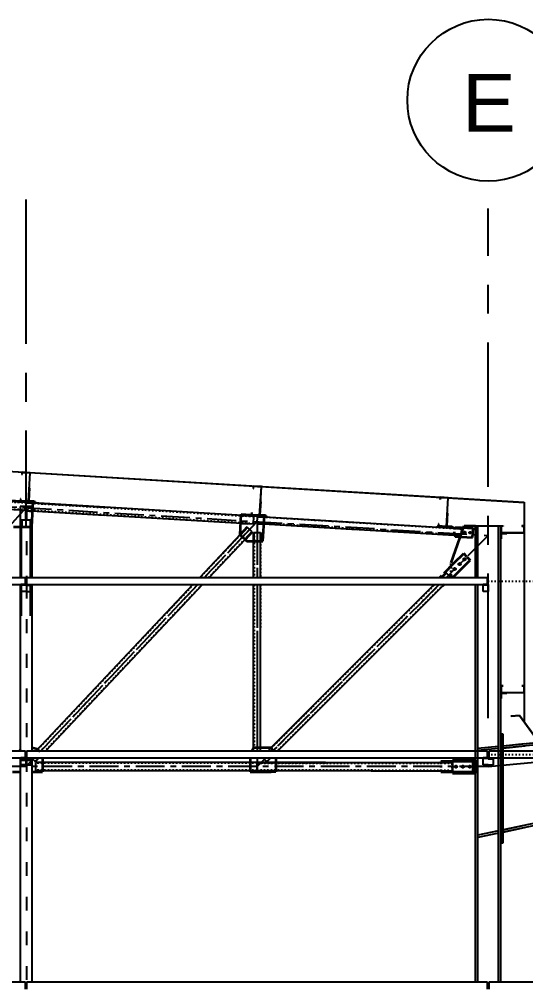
# Model space of a CAD drawing. Header units: inches. Extents: x -15 to 1885144, y -42615 to 866270.
# Drawn here: x 1695977 to 1700358, y 159173 to 167534 of the extents above; entities that cross this region are included whole.
import ezdxf

# ---------------------------------------------------------------- set-up
doc = ezdxf.new("R2010")
doc.units = ezdxf.units.IN
doc.header["$LTSCALE"] = 100
doc.header["$MEASUREMENT"] = 0
for name, pattern in [('CENTER', [2, 1.25, -0.25, 0.25, -0.25]), ('CENTERX2', [4, 2.5, -0.5, 0.5, -0.5]), ('dash line', [30, 12, -18]), ('PHANTOM2', [1.25, 0.625, -0.125, 0.125, -0.125, 0.125, -0.125])]:
    doc.linetypes.add(name, pattern=pattern)
for name, color, linetype in [('axis', 8, 'PHANTOM2'), ('corrugated sheet', 6, 'Continuous'), ('dimensions', 10, 'PHANTOM2'), ('layout', 7, 'Continuous'), ('purlins', 4, 'Continuous'), ('sections', 3, 'Continuous'), ('text', 3, 'Continuous')]:
    doc.layers.add(name, color=color, linetype=linetype)
doc.layers.add('gusset plate', color=1, linetype='Continuous', lineweight=35)
doc.layers.add('weld', color=2, linetype='Continuous', lineweight=35)
doc.styles.get("Standard").update_dxf_attribs({"font": 'arial.ttf'})
doc.dimstyles.new('Dim_1', dxfattribs={"dimtxt": 300, "dimasz": 500, "dimexe": 0.0625, "dimexo": 0.0625, "dimgap": 100, "dimtad": 0, "dimtih": 1, "dimtoh": 1, "dimdec": 0, "dimzin": 0, "dimdsep": 46, "dimtxsty": 'Standard', "dimblk": 'OBLIQUE', "dimcen": 0.09, "dimclrd": 256, "dimclre": 256, "dimclrt": 256, "dimadec": 0, "dimazin": 0, "dimtm": 1e-09, "dimtfac": 1, "dimtdec": 0, "dimtofl": 0, "dimtmove": 0, "dimatfit": 3, "dimfxl": 1, "dimtfillclr": 256, "dimtolj": 1, "dimtzin": 0, "dimlwe": -1, "dimarcsym": 0})

# ---------------------------------------------------------------- blocks, each defined once
blk = doc.blocks.new('_Oblique')
at = {"color": 0, "linetype": 'ByBlock', "lineweight": -2}
blk.add_line((-0.5, -0.5), (0.5, 0.5), dxfattribs=at)
blk = doc.blocks.new('*D1385')
at = {"layer": 'Defpoints', "color": 0, "ltscale": 0.01, "transparency": 16777216}
for p in [(1700029.4, 162673.5), (1703152.6, 162673.5), (1700029.4, 161173.5)]:
    blk.add_point(p, dxfattribs=at)
at = {"layer": 'dimensions', "linetype": 'dash line', "ltscale": 0.01, "transparency": 16777216}
for p, q in [((1700029.4, 162673.5), (1703152.7, 162673.5)), ((1700029.4, 161173.5), (1703152.7, 161173.5))]:
    blk.add_line(p, q, dxfattribs=at)
at = {"layer": 'dimensions', "lineweight": -2, "ltscale": 0.01, "transparency": 16777216}
for p, q in [((1703152.6, 162673.5), (1703152.6, 162176.6)), ((1703152.6, 161173.5), (1703152.6, 161670.3))]:
    blk.add_line(p, q, dxfattribs=at)
at = {"layer": 'dimensions', "lineweight": -2, "ltscale": 0.01, "transparency": 16777216, "xscale": 500, "yscale": 500, "zscale": 500}
for p, rotation in [((1703152.6, 162673.5), 90), ((1703152.6, 161173.5), 270)]:
    blk.add_blockref('_Oblique', p, dxfattribs=dict(at, rotation=rotation))
at = {"layer": 'dimensions', "ltscale": 0.01, "transparency": 16777216, "insert": (1703152.6, 161923.5), "char_height": 300, "attachment_point": 5}
blk.add_mtext('\\A1;1500', dxfattribs=at)

msp = doc.modelspace()

# ---------------------------------------------------------------- hatches: boundary and pattern name
at = {"layer": 'purlins', "ltscale": 10}
h = msp.add_hatch(color=256, dxfattribs=at)
h.dxf.hatch_style = 1
h.paths.add_polyline_path([(1696062.307, 163471.777), (1696067.298, 163471.478), (1696066.699, 163461.496), (1696061.708, 163461.795)])
h = msp.add_hatch(color=256, dxfattribs=at)
h.dxf.hatch_style = 1
h.paths.add_polyline_path([(1698062.904, 163351.761), (1698067.895, 163351.461), (1698067.296, 163341.479), (1698062.305, 163341.779)])
h = msp.add_hatch(color=256, dxfattribs=at)
h.dxf.hatch_style = 1
h.paths.add_polyline_path([(1699679.654, 163254.693), (1699684.645, 163254.394), (1699684.046, 163244.412), (1699679.055, 163244.711)])
h = msp.add_hatch(color=256, dxfattribs=at)
h.dxf.hatch_style = 1
h.paths.add_polyline_path([(1700176.878, 163090.342), (1700176.878, 163085.342), (1700166.878, 163085.342), (1700166.878, 163090.342)])
at = {"layer": 'purlins', "ltscale": 0.01}
h = msp.add_hatch(color=256, dxfattribs=at)
h.dxf.hatch_style = 1
h.paths.add_polyline_path([(1696004.371, 162637.461), (1696004.371, 162643.461), (1696014.371, 162643.461), (1696014.371, 162637.461)])
h = msp.add_hatch(color=256, dxfattribs=at)
h.dxf.hatch_style = 1
h.paths.add_polyline_path([(1696064.378, 162637.095), (1696064.378, 162643.095), (1696054.378, 162643.095), (1696054.378, 162637.095)])
h = msp.add_hatch(color=256, dxfattribs=at)
h.dxf.hatch_style = 1
h.paths.add_polyline_path([(1700004.371, 162637.461), (1700004.371, 162643.461), (1700014.371, 162643.461), (1700014.371, 162637.461)])
at = {"layer": 'purlins', "ltscale": 10}
h = msp.add_hatch(color=256, dxfattribs=at)
h.dxf.hatch_style = 1
h.paths.add_polyline_path([(1700176.878, 161708.176), (1700176.878, 161703.176), (1700166.878, 161703.176), (1700166.878, 161708.176)])
at = {"layer": 'purlins', "ltscale": 0.01}
h = msp.add_hatch(color=256, dxfattribs=at)
h.dxf.hatch_style = 1
h.paths.add_polyline_path([(1696004.371, 161137.461), (1696004.371, 161143.461), (1696014.371, 161143.461), (1696014.371, 161137.461)])
h = msp.add_hatch(color=256, dxfattribs=at)
h.dxf.hatch_style = 1
h.paths.add_polyline_path([(1696064.378, 161137.095), (1696064.378, 161143.095), (1696054.378, 161143.095), (1696054.378, 161137.095)])
h = msp.add_hatch(color=256, dxfattribs=at)
h.dxf.hatch_style = 1
h.paths.add_polyline_path([(1700004.371, 161137.461), (1700004.371, 161143.461), (1700014.371, 161143.461), (1700014.371, 161137.461)])
h = msp.add_hatch(color=256, dxfattribs=at)
h.dxf.hatch_style = 1
h.paths.add_polyline_path([(1700064.378, 161137.095), (1700064.378, 161143.095), (1700054.378, 161143.095), (1700054.378, 161137.095)])
at = {"layer": 'sections', "ltscale": 10}
h = msp.add_hatch(color=256, dxfattribs=at)
h.dxf.hatch_style = 1
h.paths.add_polyline_path([(1700144.378, 161279.562), (1700164.378, 161279.562), (1700164.378, 161299.562), (1700144.378, 161299.562)])
h.paths.add_polyline_path([(1700144.378, 161169.562), (1700144.378, 161149.562), (1700164.378, 161149.562), (1700164.378, 161169.562)])
h.paths.add_polyline_path([(1700164.378, 161069.562), (1700164.378, 161089.562), (1700144.378, 161089.562), (1700144.378, 161069.562)])
h = msp.add_hatch(color=256, dxfattribs=at)
h.dxf.hatch_style = 1
h.paths.add_polyline_path([(1700164.378, 160459.562), (1700144.378, 160459.562), (1700144.378, 160479.562), (1700164.378, 160479.562)])
h.paths.add_polyline_path([(1700164.378, 160589.562), (1700144.378, 160589.562), (1700144.378, 160609.562), (1700164.378, 160609.562)])
h.paths.add_polyline_path([(1700164.378, 160669.562), (1700144.378, 160669.562), (1700144.378, 160689.562), (1700164.378, 160689.562)])

# ---------------------------------------------------------------- linework, layer by layer
at = {"layer": 'axis', "linetype": 'CENTER', "ltscale": 10}
for p, q in [((1696034.378, 165975.986), (1696034.378, 163142.219)), ((1696034.378, 165975.986), (1696034.378, 163142.219)), ((1696034.378, 165975.986), (1696034.378, 163142.219)), ((1696034.378, 165975.986), (1696034.378, 163142.219)), ((1696034.378, 165975.986), (1696034.378, 163142.219)), ((1696034.378, 165975.986), (1696034.378, 163142.219)), ((1696034.378, 165975.986), (1696034.378, 163142.219)), ((1696034.378, 165975.986), (1696034.378, 163142.219)), ((1696034.378, 165975.986), (1696034.378, 163142.219)), ((1700034.378, 161488.231), (1700034.378, 165895.986)), ((1712534.378, 162266.301), (1700034.378, 161066.301))]:
    msp.add_line(p, q, dxfattribs=at)
at = {"layer": 'axis', "linetype": 'CENTERX2'}
for p, q in [((1680034.378, 164268.176), (1700034.378, 163068.176)), ((1696034.378, 163308.176), (1695494.128, 162703.095)), ((1696034.378, 163308.176), (1696034.378, 163142.219)), ((1696034.378, 163308.176), (1696034.378, 163142.219)), ((1698034.378, 163188.176), (1697576.755, 162703.095)), ((1698034.378, 163188.176), (1698034.378, 162703.095)), ((1700034.378, 163068.176), (1699669.298, 162703.095)), ((1697520.152, 162643.095), (1696156.2, 161197.307)), ((1698034.378, 162643.095), (1698034.378, 161203.095)), ((1699609.298, 162643.095), (1698169.298, 161203.095)), ((1696034.378, 161143.095), (1696034.378, 161068.176)), ((1696034.378, 161143.095), (1696034.378, 161068.176)), ((1696105.057, 161143.095), (1696034.378, 161068.176)), ((1698109.298, 161143.095), (1698034.378, 161068.176)), ((1698034.378, 161143.095), (1698034.378, 161068.176)), ((1700034.378, 161068.176), (1664039.378, 161068.176))]:
    msp.add_line(p, q, dxfattribs=at)
at = {"layer": 'axis', "linetype": 'CENTER'}
for p, q in [((1698034.378, 163188.176), (1697576.755, 162703.095)), ((1698034.378, 163188.176), (1698034.378, 162703.095)), ((1697520.152, 162643.095), (1696156.2, 161197.307)), ((1698034.378, 162643.095), (1698034.378, 161203.095)), ((1699582.578, 162616.375), (1698174.838, 161208.635)), ((1699582.578, 162616.375), (1698174.838, 161208.635)), ((1699582.578, 162616.375), (1698174.838, 161208.635)), ((1698034.378, 161921.058), (1698034.378, 161203.095)), ((1698900.572, 161934.369), (1698169.298, 161203.095)), ((1696034.378, 161143.095), (1696034.378, 161068.176)), ((1696034.378, 161143.095), (1696034.378, 161068.176)), ((1696105.057, 161143.095), (1696034.378, 161068.176)), ((1698109.298, 161143.095), (1698034.378, 161068.176)), ((1698034.378, 161143.095), (1698034.378, 161068.176)), ((1698034.378, 161143.095), (1698034.378, 161068.176))]:
    msp.add_line(p, q, dxfattribs=at)
at = {"layer": 'corrugated sheet'}
for p, q in [((1680034.378, 164573.679), (1700344.878, 163355.049)), ((1680034.411, 164574.228), (1700344.911, 163355.598))]:
    msp.add_line(p, q, dxfattribs=at)
at = {"layer": 'corrugated sheet', "ltscale": 10}
for p, q in [((1700344.378, 163355.079), (1700344.378, 161459.3)), ((1700344.878, 163355.049), (1700344.878, 161459.3))]:
    msp.add_line(p, q, dxfattribs=at)
at = {"layer": 'gusset plate'}
for p, q in [((1695892.846, 163371.766), (1696097.875, 163359.465)), ((1697896.992, 163251.518), (1698097.875, 163239.465)), ((1699742.341, 163130.716), (1699752.772, 163140.108)), ((1699739.177, 163070.787), (1699747.968, 163060.253))]:
    msp.add_line(p, q, dxfattribs=at)
at = {"layer": 'gusset plate', "linetype": 'dash line'}
for p, q in [((1696084.854, 163142.451), (1696097.875, 163359.465)), ((1697886.404, 163075.04), (1697896.992, 163251.518)), ((1698084.711, 163020.069), (1698097.875, 163239.465)), ((1699752.772, 163140.108), (1699903.939, 163131.038)), ((1699899.147, 163051.182), (1699903.939, 163131.038)), ((1699924.378, 163150.342), (1699924.378, 162703.095)), ((1699747.968, 163060.253), (1699899.147, 163051.182)), ((1699630.053, 162720.419), (1699612.73, 162703.095)), ((1695984.378, 161215.625), (1695977.144, 161203.095)), ((1696132.342, 161219.814), (1696084.378, 161230.68)), ((1696156.2, 161197.307), (1696132.342, 161219.814)), ((1698004.378, 161229.848), (1697988.932, 161203.095)), ((1698153.624, 161229.848), (1698004.378, 161229.848)), ((1698180.377, 161203.095), (1698153.624, 161229.848)), ((1696178.022, 161143.095), (1696178.022, 161023.176)), ((1698196.051, 161143.095), (1698196.051, 161023.274)), ((1699724.378, 161113.019), (1699624.378, 161113.019)), ((1699624.378, 161113.019), (1699624.378, 161103.019)), ((1699924.378, 161123.332), (1699724.378, 161123.332)), ((1699724.378, 161123.332), (1699724.378, 161113.019)), ((1699904.378, 161113.019), (1699724.378, 161113.019)), ((1699904.378, 161023.019), (1699904.378, 161113.019)), ((1699924.378, 161123.332), (1699924.378, 161013.019)), ((1699624.378, 161033.019), (1699624.378, 161023.019)), ((1698196.051, 161023.274), (1698156.396, 161023.274)), ((1699624.378, 161023.019), (1699724.378, 161023.019)), ((1699724.378, 161023.019), (1699723.878, 161013.019)), ((1699723.878, 161013.019), (1699924.378, 161013.019)), ((1699724.378, 161023.019), (1699904.378, 161023.019))]:
    msp.add_line(p, q, dxfattribs=at)
at = {"layer": 'gusset plate', "ltscale": 10}
for p, q in [((1695926.213, 163141.987), (1695994.378, 163141.987)), ((1695994.378, 163141.987), (1696074.378, 163142.451)), ((1696074.378, 163142.451), (1696084.854, 163142.451)), ((1699712.584, 162832.95), (1699825.71, 163150.342)), ((1699825.71, 163150.342), (1699924.378, 163150.342)), ((1697886.404, 163075.04), (1697944.673, 163020.069)), ((1697944.673, 163020.069), (1698069.378, 163020.069)), ((1698069.378, 163020.069), (1698084.711, 163020.069))]:
    msp.add_line(p, q, dxfattribs=at)
at = {"layer": 'gusset plate', "linetype": 'dash line', "ltscale": 0.01}
for p, q in [((1699742.341, 163130.716), (1699739.177, 163070.798)), ((1699712.584, 162722.95), (1699712.584, 162832.95)), ((1699724.378, 161023.019), (1699724.378, 161113.019)), ((1699624.378, 161103.019), (1699624.378, 161033.019))]:
    msp.add_line(p, q, dxfattribs=at)
at = {"layer": 'gusset plate', "linetype": 'CENTER'}
for p, q in [((1699737.048, 162827.414), (1699821.901, 162912.266)), ((1699850.185, 162883.982), (1699821.901, 162912.266)), ((1699850.185, 162883.982), (1699878.469, 162855.698)), ((1699737.048, 162827.414), (1699624.447, 162714.812)), ((1699793.616, 162770.845), (1699878.469, 162855.698)), ((1699793.616, 162770.845), (1699725.867, 162703.095))]:
    msp.add_line(p, q, dxfattribs=at)
at = {"layer": 'gusset plate', "ltscale": 0.01}
msp.add_line((1699712.584, 162722.95), (1699712.584, 162703.095), dxfattribs=at)
at = {"layer": 'gusset plate', "linetype": 'ByBlock'}
for p, q in [((1697974.378, 161143.095), (1697974.378, 161023.176)), ((1695916.569, 161023.176), (1695984.378, 161023.176)), ((1696084.378, 161023.176), (1696178.022, 161023.176)), ((1697974.378, 161023.176), (1698156.396, 161023.274))]:
    msp.add_line(p, q, dxfattribs=at)
at = {"layer": 'layout', "ltscale": 0.01}
for p, q in [((1695984.378, 163318.158), (1695984.378, 162703.095)), ((1696084.977, 163318.158), (1695984.378, 163318.158)), ((1696084.378, 163318.158), (1696084.378, 162703.095)), ((1695984.378, 162643.095), (1695984.378, 161203.095)), ((1696084.378, 162643.095), (1696084.378, 161203.095)), ((1695984.378, 161143.095), (1695984.378, 159203.095)), ((1695984.378, 161123.176), (1696084.378, 161123.176)), ((1696084.378, 161143.095), (1696084.378, 159203.095))]:
    msp.add_line(p, q, dxfattribs=at)
at = {"layer": 'layout', "linetype": 'dash line', "ltscale": 0.1}
for p, q in [((1696029.378, 163318.158), (1696029.378, 163142.19)), ((1696039.378, 163318.158), (1696039.378, 162703.095)), ((1696039.378, 162643.095), (1696039.378, 161203.095)), ((1696039.378, 161143.095), (1696039.378, 159203.095))]:
    msp.add_line(p, q, dxfattribs=at)
at = {"layer": 'layout', "ltscale": 10}
for p, q in [((1699924.378, 163150.342), (1700144.378, 163150.342)), ((1699944.378, 162703.095), (1699944.378, 163150.342)), ((1700124.378, 159203.095), (1700124.378, 163150.342)), ((1700144.378, 159203.095), (1700144.378, 163150.342)), ((1699924.378, 162703.095), (1699924.378, 163066.301)), ((1699924.378, 159203.095), (1699924.378, 162643.095)), ((1699944.378, 159203.095), (1699944.378, 162643.095)), ((1700164.378, 161249.562), (1703984.378, 161616.282)), ((1703006.315, 161502.296), (1700164.378, 161229.47)), ((1700232.891, 161507.289), (1700304.561, 161514.169)), ((1699944.378, 161228.442), (1700124.378, 161245.722)), ((1700124.378, 161225.63), (1699944.378, 161208.35)), ((1703042.628, 161124.035), (1700164.378, 160522.574)), ((1703044.539, 161104.127), (1700164.378, 160502.266)), ((1700124.378, 160514.215), (1699944.378, 160476.601)), ((1700124.378, 160493.907), (1699944.378, 160456.293))]:
    msp.add_line(p, q, dxfattribs=at)
at = {"layer": 'layout', "linetype": 'CENTER'}
for centre, radius in [((1699829.759, 163095.369), 8), ((1699877.583, 163092.494), 8), ((1699828.972, 162862.769), 10), ((1699744.119, 162777.916), 10), ((1699786.545, 162820.343), 10)]:
    msp.add_circle(centre, radius, dxfattribs=at)
at = {"layer": 'layout', "linetype": 'dash line'}
for centre in [(1699754.378, 161068.176), (1699814.378, 161068.176), (1699874.378, 161068.176)]:
    msp.add_circle(centre, 10, dxfattribs=at)
at = {"layer": 'purlins', "ltscale": 10}
for p, q in [((1696000.818, 163615.719), (1695999.62, 163595.754)), ((1695999.62, 163595.754), (1696001.616, 163595.635)), ((1696070.692, 163611.526), (1696000.818, 163615.719)), ((1696001.616, 163595.635), (1696002.695, 163613.602)), ((1696002.695, 163613.602), (1696068.576, 163609.649)), ((1696068.576, 163609.649), (1696053.843, 163364.091)), ((1696055.719, 163361.975), (1696070.692, 163611.526)), ((1696061.01, 163366.666), (1696067.897, 163481.46)), ((1696066.699, 163461.496), (1696061.708, 163461.795)), ((1696067.298, 163471.478), (1696062.307, 163471.777)), ((1698001.414, 163495.702), (1698000.216, 163475.738)), ((1698000.216, 163475.738), (1698002.213, 163475.618)), ((1698071.289, 163491.509), (1698001.414, 163495.702)), ((1698002.213, 163475.618), (1698003.291, 163493.586)), ((1698003.291, 163493.586), (1698069.172, 163489.633)), ((1698069.172, 163489.633), (1698054.439, 163244.074)), ((1698056.316, 163241.958), (1698071.289, 163491.509)), ((1695987.043, 163386.131), (1695985.845, 163366.167)), ((1695989.039, 163386.012), (1695987.043, 163386.131)), ((1695987.961, 163368.044), (1695989.039, 163386.012)), ((1696053.843, 163364.091), (1695987.961, 163368.044)), ((1699618.165, 163398.634), (1699616.967, 163378.67)), ((1699616.967, 163378.67), (1699618.963, 163378.55)), ((1699688.039, 163394.442), (1699618.165, 163398.634)), ((1699618.963, 163378.55), (1699620.041, 163396.518)), ((1699620.041, 163396.518), (1699685.923, 163392.565)), ((1699685.923, 163392.565), (1699671.189, 163147.007)), ((1699673.066, 163144.891), (1699688.039, 163394.442)), ((1696037.671, 163363.058), (1696055.719, 163361.975)), ((1696055.719, 163361.975), (1696105.629, 163358.98)), ((1696105.929, 163363.971), (1696061.01, 163366.666)), ((1696105.629, 163358.98), (1696105.929, 163363.971)), ((1698061.606, 163246.65), (1698068.494, 163361.443)), ((1698067.296, 163341.479), (1698062.305, 163341.779)), ((1698067.895, 163351.461), (1698062.904, 163351.761)), ((1697987.639, 163266.115), (1697986.441, 163246.151)), ((1697989.635, 163265.995), (1697987.639, 163266.115)), ((1697988.557, 163248.027), (1697989.635, 163265.995)), ((1698054.439, 163244.074), (1697988.557, 163248.027)), ((1698038.267, 163243.041), (1698056.316, 163241.958)), ((1698056.316, 163241.958), (1698106.226, 163238.964)), ((1698106.525, 163243.955), (1698061.606, 163246.65)), ((1698106.226, 163238.964), (1698106.525, 163243.955)), ((1699678.357, 163149.582), (1699685.244, 163264.376)), ((1699684.046, 163244.412), (1699679.055, 163244.711)), ((1699684.645, 163254.394), (1699679.654, 163254.693)), ((1699604.39, 163169.047), (1699603.192, 163149.083)), ((1699606.386, 163168.927), (1699604.39, 163169.047)), ((1699605.308, 163150.96), (1699606.386, 163168.927)), ((1699671.189, 163147.007), (1699605.308, 163150.96)), ((1699655.018, 163145.974), (1699673.066, 163144.891)), ((1699673.066, 163144.891), (1699722.976, 163141.896)), ((1699723.276, 163146.887), (1699678.357, 163149.582)), ((1699722.976, 163141.896), (1699723.276, 163146.887)), ((1700144.378, 163090.342), (1700144.378, 163150.342)), ((1700144.378, 163150.342), (1700164.378, 163150.342)), ((1700164.378, 163148.342), (1700146.378, 163148.342)), ((1700146.378, 163148.342), (1700146.378, 163092.342)), ((1700164.378, 163150.342), (1700164.378, 163148.342)), ((1700344.378, 163150.342), (1700324.378, 163150.342)), ((1700324.378, 163150.342), (1700324.378, 163148.342)), ((1700324.378, 163148.342), (1700342.378, 163148.342)), ((1700342.378, 163148.342), (1700342.378, 163092.342)), ((1700344.378, 163090.342), (1700344.378, 163150.342)), ((1700344.378, 163090.342), (1700144.378, 163090.342)), ((1700144.378, 163090.342), (1700144.378, 163040.342)), ((1700194.378, 163090.342), (1700144.378, 163090.342)), ((1700144.378, 163040.342), (1700149.378, 163040.342)), ((1700146.378, 163092.342), (1700342.378, 163092.342)), ((1700149.378, 163040.342), (1700149.378, 163085.342)), ((1700149.378, 163085.342), (1700194.378, 163085.342)), ((1700166.878, 163085.342), (1700166.878, 163090.342)), ((1700176.878, 163085.342), (1700176.878, 163090.342)), ((1700194.378, 163085.342), (1700194.378, 163090.342)), ((1700144.378, 161708.176), (1700144.378, 161768.176)), ((1700144.378, 161768.176), (1700164.378, 161768.176)), ((1700344.378, 161708.176), (1700144.378, 161708.176)), ((1700144.378, 161708.176), (1700144.378, 161658.176)), ((1700194.378, 161708.176), (1700144.378, 161708.176)), ((1700164.378, 161766.176), (1700146.378, 161766.176)), ((1700146.378, 161766.176), (1700146.378, 161710.176)), ((1700146.378, 161710.176), (1700342.378, 161710.176)), ((1700149.378, 161658.176), (1700149.378, 161703.176)), ((1700149.378, 161703.176), (1700194.378, 161703.176)), ((1700164.378, 161768.176), (1700164.378, 161766.176)), ((1700166.878, 161703.176), (1700166.878, 161708.176)), ((1700176.878, 161703.176), (1700176.878, 161708.176)), ((1700194.378, 161703.176), (1700194.378, 161708.176)), ((1700344.378, 161768.176), (1700324.378, 161768.176)), ((1700324.378, 161768.176), (1700324.378, 161766.176)), ((1700324.378, 161766.176), (1700342.378, 161766.176)), ((1700342.378, 161766.176), (1700342.378, 161710.176)), ((1700344.378, 161708.176), (1700344.378, 161768.176)), ((1700144.378, 161658.176), (1700149.378, 161658.176)), ((1700232.891, 161507.289), (1700304.561, 161514.169)), ((1700233.082, 161505.298), (1700232.891, 161507.289)), ((1700233.082, 161505.298), (1700303.933, 161512.1)), ((1700303.933, 161512.1), (1700472.952, 161279.185)), ((1700304.561, 161514.169), (1700473.58, 161281.255))]:
    msp.add_line(p, q, dxfattribs=at)
at = {"layer": 'purlins', "ltscale": 0.01}
for p, q in [((1696067.897, 163481.46), (1696062.906, 163481.759)), ((1696115.013, 163348.399), (1695975.264, 163356.784)), ((1695975.863, 163366.766), (1695985.845, 163366.167)), ((1696037.671, 163363.058), (1695985.845, 163366.167)), ((1696115.611, 163358.381), (1696105.629, 163358.98)), ((1696115.611, 163358.381), (1696115.013, 163348.399)), ((1698068.494, 163361.443), (1698063.503, 163361.743)), ((1697976.459, 163246.75), (1697975.86, 163236.768)), ((1698115.609, 163228.383), (1697975.86, 163236.768)), ((1697976.459, 163246.75), (1697986.441, 163246.151)), ((1698038.267, 163243.041), (1697986.441, 163246.151)), ((1698116.208, 163238.365), (1698106.226, 163238.964)), ((1698116.208, 163238.365), (1698115.609, 163228.383)), ((1699685.244, 163264.376), (1699680.253, 163264.675)), ((1699593.21, 163149.682), (1699592.611, 163139.7)), ((1699732.359, 163131.315), (1699592.611, 163139.7)), ((1699593.21, 163149.682), (1699603.192, 163149.083)), ((1699655.018, 163145.974), (1699603.192, 163149.083)), ((1699732.958, 163141.297), (1699722.976, 163141.896)), ((1699732.958, 163141.297), (1699732.359, 163131.315)), ((1696029.371, 162703.095), (1692039.378, 162703.095)), ((1696029.371, 162643.461), (1696029.371, 162703.461)), ((1700029.371, 162703.095), (1696039.378, 162703.095)), ((1696039.378, 162703.095), (1696039.378, 162643.095)), ((1700029.371, 162643.461), (1700029.371, 162703.461)), ((1692034.378, 162643.095), (1696034.378, 162643.095)), ((1695989.371, 162637.461), (1695989.371, 162643.461)), ((1696029.371, 162643.461), (1695989.371, 162643.461)), ((1696034.378, 162637.461), (1695989.371, 162637.461)), ((1695989.371, 162583.461), (1695989.371, 162637.461)), ((1696004.371, 162643.461), (1696004.371, 162637.461)), ((1696014.371, 162643.461), (1696014.371, 162637.461)), ((1696034.378, 162643.095), (1700034.378, 162643.095)), ((1696034.378, 162637.095), (1696079.378, 162637.095)), ((1696039.378, 162643.095), (1696079.378, 162643.095)), ((1696054.378, 162643.095), (1696054.378, 162637.095)), ((1696064.378, 162643.095), (1696064.378, 162637.095)), ((1696079.378, 162637.095), (1696079.378, 162643.095)), ((1696079.378, 162583.095), (1696079.378, 162637.095)), ((1699989.371, 162637.461), (1699989.371, 162643.461)), ((1700029.371, 162643.461), (1699989.371, 162643.461)), ((1700034.378, 162637.461), (1699989.371, 162637.461)), ((1699989.371, 162583.461), (1699989.371, 162637.461)), ((1700004.371, 162643.461), (1700004.371, 162637.461)), ((1700014.371, 162643.461), (1700014.371, 162637.461)), ((1700034.378, 162643.095), (1700034.371, 162583.461)), ((1696034.371, 162583.461), (1695989.371, 162583.461)), ((1696034.378, 162583.095), (1696079.378, 162583.095)), ((1700034.371, 162583.461), (1699989.371, 162583.461)), ((1696029.371, 161203.095), (1692039.378, 161203.095)), ((1696029.371, 161143.461), (1696029.371, 161203.461)), ((1700029.371, 161203.095), (1696039.378, 161203.095)), ((1696039.378, 161203.095), (1696039.378, 161143.095)), ((1700029.371, 161143.461), (1700029.371, 161203.461)), ((1704029.371, 161203.095), (1700039.378, 161203.095)), ((1700039.378, 161203.095), (1700039.378, 161143.095)), ((1692034.378, 161143.095), (1696034.378, 161143.095)), ((1695989.371, 161137.461), (1695989.371, 161143.461)), ((1696029.371, 161143.461), (1695989.371, 161143.461)), ((1696034.378, 161137.461), (1695989.371, 161137.461)), ((1695989.371, 161083.461), (1695989.371, 161137.461)), ((1696004.371, 161143.461), (1696004.371, 161137.461)), ((1696014.371, 161143.461), (1696014.371, 161137.461)), ((1696034.378, 161143.095), (1700034.378, 161143.095)), ((1696034.378, 161137.095), (1696079.378, 161137.095)), ((1696039.378, 161143.095), (1696079.378, 161143.095)), ((1696054.378, 161143.095), (1696054.378, 161137.095)), ((1696064.378, 161143.095), (1696064.378, 161137.095)), ((1696079.378, 161137.095), (1696079.378, 161143.095)), ((1696079.378, 161083.095), (1696079.378, 161137.095)), ((1699989.371, 161137.461), (1699989.371, 161143.461)), ((1700029.371, 161143.461), (1699989.371, 161143.461)), ((1700034.378, 161137.461), (1699989.371, 161137.461)), ((1699989.371, 161083.461), (1699989.371, 161137.461)), ((1700004.371, 161143.461), (1700004.371, 161137.461)), ((1700014.371, 161143.461), (1700014.371, 161137.461)), ((1700034.378, 161143.095), (1704034.378, 161143.095)), ((1700034.378, 161137.095), (1700079.378, 161137.095)), ((1700039.378, 161143.095), (1700079.378, 161143.095)), ((1700054.378, 161143.095), (1700054.378, 161137.095)), ((1700064.378, 161143.095), (1700064.378, 161137.095)), ((1700079.378, 161137.095), (1700079.378, 161143.095)), ((1700079.378, 161083.095), (1700079.378, 161137.095)), ((1696034.371, 161083.461), (1695989.371, 161083.461)), ((1696034.378, 161083.095), (1696079.378, 161083.095)), ((1700034.371, 161083.461), (1699989.371, 161083.461)), ((1700034.378, 161083.095), (1700079.378, 161083.095)), ((1696029.371, 159203.095), (1692039.378, 159203.095)), ((1696029.371, 159143.461), (1696029.371, 159203.461)), ((1700029.371, 159203.095), (1696039.378, 159203.095)), ((1696039.378, 159203.095), (1696039.378, 159143.095)), ((1700029.371, 159143.461), (1700029.371, 159203.461)), ((1704029.371, 159203.095), (1700039.378, 159203.095)), ((1700039.378, 159203.095), (1700039.378, 159143.095))]:
    msp.add_line(p, q, dxfattribs=at)
at = {"layer": 'sections', "linetype": 'dash line', "ltscale": 0.01}
for p, q in [((1696037.036, 163348.089), (1694036.774, 163468.109)), ((1696033.18, 163288.212), (1694034.378, 163408.145)), ((1698002.299, 163170.002), (1696034.378, 163288.082)), ((1698005.893, 163229.894), (1696036.77, 163348.046)), ((1699801.964, 163123.139), (1698036.829, 163229.024)), ((1697951.073, 163137.761), (1697541.011, 162703.095)), ((1699798.85, 163071.233), (1698034.378, 163177.078)), ((1697988.891, 163102.083), (1697612.487, 162703.095)), ((1698008.378, 163095.069), (1698008.378, 162703.095)), ((1698064.378, 163084.136), (1698064.378, 162703.095)), ((1698060.378, 163020.069), (1698060.378, 162703.095)), ((1699672.986, 162743.553), (1699632.529, 162703.095)), ((1699709.749, 162706.789), (1699706.055, 162703.095)), ((1697484.408, 162643.095), (1696125.917, 161203.095)), ((1697555.883, 162643.095), (1696197.393, 161203.095)), ((1698008.378, 162643.095), (1698008.378, 161203.095)), ((1698060.378, 162643.095), (1698060.378, 161203.095)), ((1698064.378, 162643.095), (1698064.378, 162253.488)), ((1699564.434, 162635.001), (1698132.529, 161203.095)), ((1699572.529, 162643.095), (1699568.73, 162639.297)), ((1699646.055, 162643.095), (1699607.159, 162604.199)), ((1699600.715, 162597.756), (1698206.055, 161203.095)), ((1696140.789, 161143.095), (1696113.346, 161114.006)), ((1698146.055, 161143.095), (1698116.99, 161114.031)), ((1698034.378, 161098.176), (1696115.986, 161098.176)), ((1698034.378, 161038.176), (1696115.986, 161038.176)), ((1698626.411, 161098.176), (1698034.378, 161098.176)), ((1699034.378, 161038.176), (1698034.378, 161038.176)), ((1698064.378, 161098.176), (1699724.378, 161098.176)), ((1698102.176, 161103.176), (1698102.175, 161103.175)), ((1699022.346, 161038.176), (1699724.378, 161038.176))]:
    msp.add_line(p, q, dxfattribs=at)
at = {"layer": 'sections'}
for p, q in [((1696037.373, 163353.078), (1694091.982, 163469.801)), ((1696032.881, 163283.221), (1694087.49, 163399.945)), ((1696037.373, 163353.078), (1696713.969, 163312.482)), ((1698006.192, 163234.885), (1696097.272, 163349.42)), ((1695994.378, 163202.451), (1696074.378, 163202.451)), ((1696032.881, 163283.221), (1696710.206, 163242.581)), ((1698002, 163165.011), (1696093.079, 163279.546)), ((1698097.272, 163229.42), (1698900.572, 163181.222)), ((1698097.272, 163229.42), (1699742.341, 163130.716)), ((1695994.378, 162703.095), (1695994.378, 163184.331)), ((1696074.378, 162703.095), (1696074.378, 163184.331)), ((1697935.147, 163126.708), (1697535.512, 162703.095)), ((1697991.807, 163099.332), (1697948.163, 163140.506)), ((1698093.678, 163169.528), (1698900.572, 163121.114)), ((1698093.678, 163169.528), (1699739.177, 163070.798)), ((1697886.404, 163075.04), (1697535.512, 162703.095)), ((1697978.791, 163085.535), (1697617.999, 162703.095)), ((1697930.047, 163033.867), (1697617.999, 162703.095)), ((1698004.378, 163095.069), (1698064.378, 163095.069)), ((1698004.378, 162703.095), (1698004.378, 163095.069)), ((1699788.179, 163052.978), (1699788.19, 163052.977)), ((1698064.378, 162703.095), (1698064.378, 163020.069)), ((1695994.378, 162371.803), (1695994.378, 162643.461)), ((1696074.378, 162371.803), (1696074.378, 162643.095)), ((1697478.909, 162643.095), (1696120.418, 161203.095)), ((1697561.395, 162643.095), (1696202.904, 161203.095)), ((1697478.909, 162643.095), (1697252.041, 162402.616)), ((1697561.395, 162643.095), (1697295.685, 162361.443)), ((1698004.378, 161203.095), (1698004.378, 162643.095)), ((1698064.378, 161203.095), (1698064.378, 162643.095)), ((1699566.872, 162643.095), (1698153.624, 161229.848)), ((1699544.376, 162620.6), (1698153.624, 161229.848)), ((1699653.337, 162644.708), (1698211.724, 161203.095)), ((1699653.337, 162644.708), (1699625.122, 162616.493)), ((1698900.572, 161976.795), (1698126.872, 161203.095)), ((1698900.572, 161891.943), (1698211.724, 161203.095)), ((1696146.3, 161143.095), (1696116.262, 161111.255)), ((1698151.724, 161143.095), (1698119.825, 161111.196)), ((1698034.378, 161103.176), (1696115.986, 161103.176)), ((1697974.378, 161033.176), (1696115.986, 161033.176)), ((1699034.378, 161033.176), (1697974.378, 161033.176)), ((1698626.411, 161103.176), (1698034.378, 161103.176)), ((1698069.378, 161103.176), (1699624.378, 161103.176)), ((1698107.846, 161103.176), (1698105.01, 161100.34)), ((1699022.346, 161033.176), (1699624.378, 161033.176)), ((1699547.623, 161103.019), (1699724.378, 161103.019)), ((1699547.623, 161033.019), (1699724.378, 161033.019))]:
    msp.add_line(p, q, dxfattribs=at)
at = {"layer": 'sections', "linetype": 'dash line'}
for p, q in [((1696032.881, 163283.221), (1696037.073, 163353.096)), ((1698002, 163165.011), (1698006.196, 163234.948)), ((1698033.476, 163173.14), (1698037.07, 163233.033)), ((1699802.234, 163127.123), (1699798.64, 163067.23)), ((1696116.262, 161111.255), (1696082.511, 161143.095)), ((1696115.986, 161103.176), (1696115.986, 161033.176))]:
    msp.add_line(p, q, dxfattribs=at)
at = {"layer": 'sections', "linetype": 'CENTER'}
msp.add_line((1699670.157, 162746.381), (1699712.584, 162703.955), dxfattribs=at)
at = {"layer": 'sections', "ltscale": 10}
for p, q in [((1700144.378, 161349.562), (1700144.378, 160409.562)), ((1700164.378, 161349.562), (1700144.378, 161349.562)), ((1700164.378, 161299.562), (1700144.378, 161299.562)), ((1700164.378, 161279.562), (1700144.378, 161279.562)), ((1700164.378, 160409.562), (1700164.378, 161349.562)), ((1700164.378, 161249.562), (1700352.073, 161267.581)), ((1700164.378, 161229.562), (1700352.114, 161247.149)), ((1700144.378, 161169.562), (1700164.378, 161169.562)), ((1700144.378, 161149.562), (1700164.378, 161149.562)), ((1699724.378, 161103.019), (1699724.378, 161033.019)), ((1700144.378, 161089.562), (1700164.378, 161089.562)), ((1700144.378, 161069.562), (1700164.378, 161069.562)), ((1700144.378, 160689.562), (1700164.378, 160689.562)), ((1700144.378, 160669.562), (1700164.378, 160669.562)), ((1700144.378, 160609.562), (1700164.378, 160609.562)), ((1700144.378, 160589.562), (1700164.378, 160589.562)), ((1700164.378, 160522.574), (1700348.949, 160561.143)), ((1700164.378, 160502.266), (1700348.949, 160540.835)), ((1700164.378, 160479.562), (1700144.378, 160479.562)), ((1700164.378, 160459.562), (1700144.378, 160459.562)), ((1700144.378, 160409.562), (1700164.378, 160409.562))]:
    msp.add_line(p, q, dxfattribs=at)
at = {"layer": 'sections', "linetype": 'ByBlock'}
for p, q in [((1698119.825, 161111.196), (1698087.926, 161143.095)), ((1698034.378, 161103.176), (1698034.378, 161038.176)), ((1698034.378, 161038.176), (1698034.378, 161098.176))]:
    msp.add_line(p, q, dxfattribs=at)
at = {"layer": 'text', "ltscale": 10}
msp.add_circle((1700034.346, 166833.947), 700, dxfattribs=at)
at = {"layer": 'weld', "linetype": 'dash line'}
for p, q in [((1696037.383, 163353.077), (1696097.279, 163349.546)), ((1696033.191, 163283.202), (1696093.083, 163279.609)), ((1697956.286, 163237.943), (1697896.39, 163241.473)), ((1698037.38, 163233.014), (1698097.276, 163229.483)), ((1697948.163, 163140.506), (1697886.404, 163075.04)), ((1697952.093, 163168.068), (1697892.197, 163171.599)), ((1698033.786, 163173.121), (1698093.678, 163169.528)), ((1699802.234, 163127.123), (1699742.341, 163130.716)), ((1697991.807, 163099.332), (1697930.047, 163033.867)), ((1699798.61, 163067.232), (1699738.717, 163070.826)), ((1699670.157, 162746.381), (1699626.872, 162703.095)), ((1699712.584, 162703.955), (1699711.724, 162703.095)), ((1699653.337, 162644.708), (1699638.337, 162629.708))]:
    msp.add_line(p, q, dxfattribs=at)
at = {"layer": 'weld', "linetype": 'CENTER'}
for p, q in [((1695994.378, 163202.451), (1695994.378, 163142.451)), ((1696074.378, 163202.451), (1696074.378, 163142.451)), ((1698004.378, 163095.069), (1698004.378, 163020.069)), ((1698064.378, 163095.069), (1698064.378, 163020.069))]:
    msp.add_line(p, q, dxfattribs=at)
at = {"layer": 'weld', "ltscale": 10}
msp.add_line((1699924.378, 163068.176), (1699924.378, 162703.095), dxfattribs=at)

# ---------------------------------------------------------------- texts
at = {"layer": 'text', "ltscale": 0.3, "insert": (1699807.987, 167061.861), "char_height": 500, "width": 2636.56185, "attachment_point": 1}
msp.add_mtext('E', dxfattribs=at)

# ---------------------------------------------------------------- dimensions: what is measured, and where the dimension line sits
at = {"layer": 'dimensions', "ltscale": 0.01}
dim = msp.add_linear_dim(base=(1703152.62, 162673.461), p1=(1700029.371, 161173.461), p2=(1700029.371, 162673.461), angle=90, dimstyle='Dim_1', dxfattribs=at)
dim.commit()
dim.dimension.update_dxf_attribs({"geometry": '*D1385', "text_midpoint": (1703152.62, 161923.461)})

doc.saveas('drawing.dxf')
